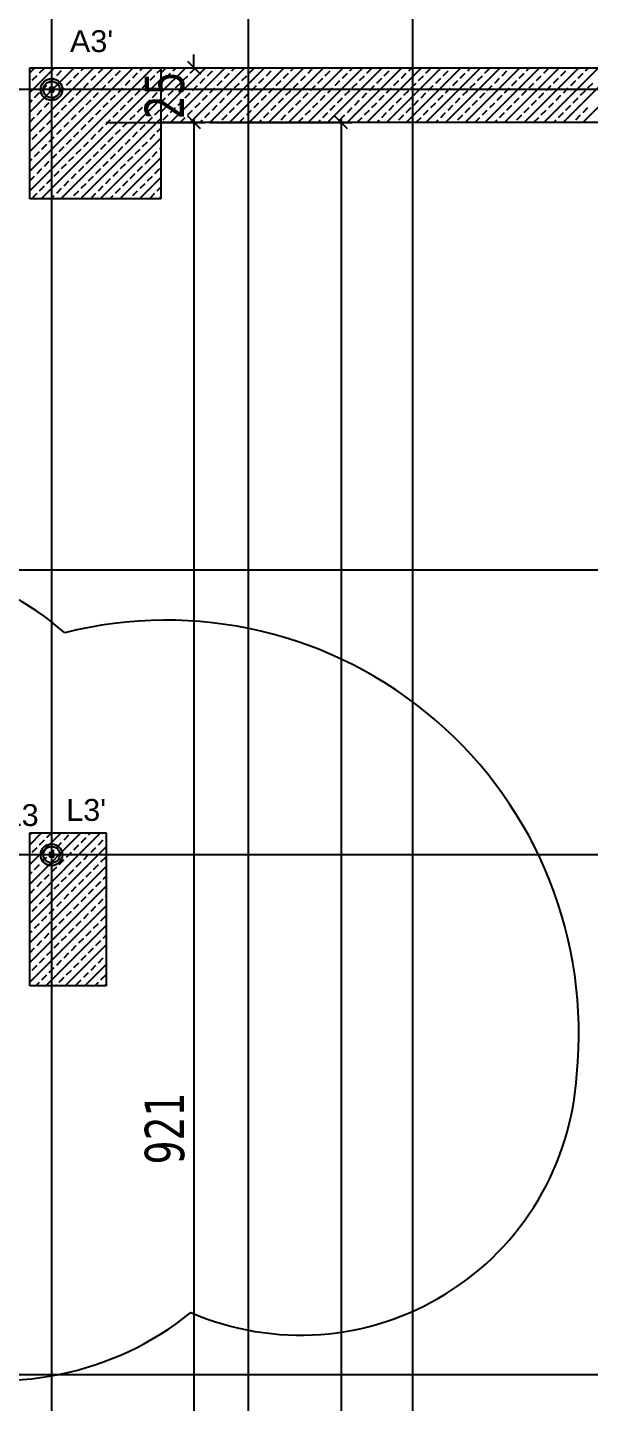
# Model space of a CAD drawing. Header units: millimetres. Extents: x 43168.9 to 43194.6, y -25545.1 to -25543.4.
# Drawn here: x 43169.3717 to 43169.4231, y -25543.96 to -25543.8342 of the extents above; entities that cross this region are included whole.
import ezdxf

# ---------------------------------------------------------------- set-up
doc = ezdxf.new("R2010")
doc.units = ezdxf.units.MM
doc.header["$LTSCALE"] = 200
doc.linetypes.add('DASHDOT', pattern=[1, 0.5, -0.25, 0, -0.25])
doc.linetypes.add('DASHDOT2', pattern=[0.5, 0.25, -0.125, 0, -0.125])
for name, color, linetype in [('aks_sgh', 5, 'DASHDOT2'), ('kesitcizgisi_sgh', 22, 'Continuous'), ('kolon-b.a_sgh', 6, 'Continuous'), ('olcuic_sgh', 183, 'Continuous'), ('tarama-betonarme_sgh', 223, 'Continuous')]:
    doc.layers.add(name, color=color, linetype=linetype)
doc.styles.add('1-200', font='arial.ttf', dxfattribs={"height": 60})
doc.styles.add('dim', font='VERDANA.TTF', dxfattribs={"width": 0.7})

msp = doc.modelspace()

# ---------------------------------------------------------------- hatches: boundary and pattern name
h = msp.add_hatch(color=256)
edge = h.paths.add_edge_path()
edge.add_arc((43169.37388, -25543.83992), 0.001, 0, 360)
edge = h.paths.add_edge_path(flags=16)
edge.add_arc((43169.37388, -25543.83992), 0.00075, 0, 360)
h = msp.add_hatch(color=256)
edge = h.paths.add_edge_path()
edge.add_arc((43169.37388, -25543.83992), 0.001, 0, 360)
edge = h.paths.add_edge_path(flags=16)
edge.add_arc((43169.37388, -25543.83992), 0.00075, 0, 360)
h = msp.add_hatch(color=256)
edge = h.paths.add_edge_path()
edge.add_arc((43169.37388, -25543.90991), 0.001, 0, 360)
edge = h.paths.add_edge_path(flags=16)
edge.add_arc((43169.37388, -25543.90991), 0.00075, 0, 360)

# ---------------------------------------------------------------- linework, layer by layer
at = {"color": 0, "linetype": 'ByBlock', "lineweight": -2}
for p, q in [((43169.3863, -25543.83732), (43169.3875, -25543.83852)), ((43169.37408, -25543.83972), (43169.37368, -25543.83972)), ((43169.37368, -25543.83972), (43169.37368, -25543.84012)), ((43169.37408, -25543.83972), (43169.37368, -25543.83972)), ((43169.37368, -25543.83972), (43169.37368, -25543.84012)), ((43169.37368, -25543.84012), (43169.37408, -25543.84012)), ((43169.37368, -25543.84012), (43169.37408, -25543.84012)), ((43169.37395, -25543.83985), (43169.37381, -25543.83999)), ((43169.37395, -25543.83999), (43169.37381, -25543.83985)), ((43169.37395, -25543.83985), (43169.37381, -25543.83999)), ((43169.37395, -25543.83999), (43169.37381, -25543.83985)), ((43169.37408, -25543.84012), (43169.37408, -25543.83972)), ((43169.37408, -25543.84012), (43169.37408, -25543.83972)), ((43169.3875, -25543.84352), (43169.3863, -25543.84232)), ((43169.3875, -25543.84352), (43169.3863, -25543.84232)), ((43169.40095, -25543.84352), (43169.39975, -25543.84232)), ((43169.37408, -25543.90971), (43169.37368, -25543.90971)), ((43169.37368, -25543.90971), (43169.37368, -25543.91011)), ((43169.37395, -25543.90984), (43169.37381, -25543.90998)), ((43169.37395, -25543.90998), (43169.37381, -25543.90984)), ((43169.37408, -25543.91011), (43169.37408, -25543.90971)), ((43169.37368, -25543.91011), (43169.37408, -25543.91011))]:
    msp.add_line(p, q, dxfattribs=at)
for p, q in [((43169.42189, -25543.92999), (43169.42189, -25543.92999)), ((43169.38662, -25543.95178), (43169.38662, -25543.95178))]:
    msp.add_line(p, q)
at = {"color": 0, "linetype": 'Continuous', "lineweight": -2}
for centre, radius in [((43169.37388, -25543.83992), 0.001), ((43169.37388, -25543.83992), 0.001), ((43169.37388, -25543.83992), 0.00075), ((43169.37388, -25543.83992), 0.00075), ((43169.37388, -25543.90991), 0.001), ((43169.37388, -25543.90991), 0.00075)]:
    msp.add_circle(centre, radius, dxfattribs=at)
for centre, radius, start, end in [((43169.35751, -25543.90956), 0.02658, 48.6198, 158.6198), ((43169.38435, -25543.92619), 0.03774, 354.2209, 104.2209), ((43169.39663, -25543.92854), 0.02531, 246.7095, 356.7095), ((43169.36899, -25543.92988), 0.02812, 198.8439, 308.8439)]:
    msp.add_arc(centre, radius, start, end)
at = {"layer": 'aks_sgh'}
for p, q in [((43169.37388, -25543.74092), (43169.37388, -25544.78992)), ((43169.40688, -25543.74092), (43169.40688, -25544.78992)), ((43169.99088, -25543.83992), (43169.01488, -25543.83992)), ((43169.99088, -25543.90992), (43169.01488, -25543.90992)), ((43169.99088, -25543.95748), (43169.01488, -25543.95748))]:
    msp.add_line(p, q, dxfattribs=at)
at = {"layer": 'kesitcizgisi_sgh', "linetype": 'DASHDOT'}
msp.add_line((43169.39188, -25544.79379), (43169.39188, -25543.79132), dxfattribs=at)
at = {"layer": 'kolon-b.a_sgh'}
for p, q in [((43169.37188, -25543.83792), (43169.38388, -25543.83792)), ((43169.37188, -25543.84992), (43169.37188, -25543.83792)), ((43169.37688, -25543.83792), (43169.63488, -25543.83792)), ((43169.38388, -25543.83792), (43169.38388, -25543.84992)), ((43169.62788, -25543.84292), (43169.38388, -25543.84292)), ((43169.38388, -25543.84992), (43169.37188, -25543.84992)), ((43169.37188, -25543.90791), (43169.37888, -25543.90791)), ((43169.37188, -25543.92191), (43169.37188, -25543.90791)), ((43169.37888, -25543.90791), (43169.37888, -25543.92191)), ((43169.37888, -25543.92191), (43169.37188, -25543.92191))]:
    msp.add_line(p, q, dxfattribs=at)
at = {"layer": 'olcuic_sgh'}
for p, q in [((43169.3869, -25543.83792), (43169.3869, -25543.83672)), ((43169.37888, -25543.83792), (43169.3879, -25543.83792)), ((43169.37888, -25543.84292), (43169.3879, -25543.84292)), ((43169.38588, -25543.84292), (43169.3879, -25543.84292)), ((43169.3869, -25543.84267), (43169.3869, -25544.02737)), ((43169.3869, -25543.84292), (43169.3869, -25543.84412)), ((43169.38835, -25543.84292), (43169.40135, -25543.84292)), ((43169.40035, -25543.84267), (43169.40035, -25544.34617)), ((43169.37063, -25543.88386), (43169.64113, -25543.88386)), ((43169.37088, -25543.88386), (43169.37208, -25543.88386))]:
    msp.add_line(p, q, dxfattribs=at)
at = {"layer": 'tarama-betonarme_sgh'}
for p, q in [((43169.37188, -25543.8384), (43169.37236, -25543.83792)), ((43169.37188, -25543.84019), (43169.37415, -25543.83792)), ((43169.37188, -25543.84199), (43169.37595, -25543.83792)), ((43169.37188, -25543.84378), (43169.37774, -25543.83792)), ((43169.37188, -25543.84558), (43169.37954, -25543.83792)), ((43169.37188, -25543.84738), (43169.38134, -25543.83792)), ((43169.37188, -25543.84917), (43169.38313, -25543.83792)), ((43169.37277, -25543.8384), (43169.37322, -25543.83795)), ((43169.37435, -25543.83862), (43169.37479, -25543.83817)), ((43169.37502, -25543.83795), (43169.37505, -25543.83792)), ((43169.37659, -25543.83817), (43169.37685, -25543.83792)), ((43169.37816, -25543.8384), (43169.37861, -25543.83795)), ((43169.37973, -25543.83862), (43169.38018, -25543.83817)), ((43169.38041, -25543.83795), (43169.38044, -25543.83792)), ((43169.38198, -25543.83817), (43169.38223, -25543.83792)), ((43169.38355, -25543.8384), (43169.38388, -25543.83807)), ((43169.38388, -25543.83841), (43169.38437, -25543.83792)), ((43169.38388, -25543.8402), (43169.38616, -25543.83792)), ((43169.38388, -25543.842), (43169.38796, -25543.83792)), ((43169.38475, -25543.84292), (43169.38975, -25543.83792)), ((43169.38499, -25543.8382), (43169.38526, -25543.83792)), ((43169.38655, -25543.84292), (43169.39155, -25543.83792)), ((43169.38656, -25543.83842), (43169.38701, -25543.83797)), ((43169.38813, -25543.83865), (43169.38858, -25543.8382)), ((43169.38835, -25543.84292), (43169.39335, -25543.83792)), ((43169.3888, -25543.83797), (43169.38886, -25543.83792)), ((43169.39014, -25543.84292), (43169.39514, -25543.83792)), ((43169.39037, -25543.8382), (43169.39065, -25543.83792)), ((43169.39194, -25543.84292), (43169.39694, -25543.83792)), ((43169.39195, -25543.83842), (43169.39239, -25543.83797)), ((43169.39352, -25543.83865), (43169.39397, -25543.8382)), ((43169.39373, -25543.84292), (43169.39873, -25543.83792)), ((43169.39419, -25543.83797), (43169.39424, -25543.83792)), ((43169.39553, -25543.84292), (43169.40053, -25543.83792)), ((43169.39576, -25543.8382), (43169.39604, -25543.83792)), ((43169.39733, -25543.84292), (43169.40233, -25543.83792)), ((43169.39733, -25543.83842), (43169.39778, -25543.83797)), ((43169.39891, -25543.83865), (43169.39935, -25543.8382)), ((43169.39912, -25543.84292), (43169.40412, -25543.83792)), ((43169.39958, -25543.83797), (43169.39963, -25543.83792)), ((43169.40092, -25543.84292), (43169.40592, -25543.83792)), ((43169.40115, -25543.8382), (43169.40143, -25543.83792)), ((43169.40271, -25543.84292), (43169.40771, -25543.83792)), ((43169.40272, -25543.83842), (43169.40317, -25543.83797)), ((43169.40429, -25543.83865), (43169.40474, -25543.8382)), ((43169.40451, -25543.84292), (43169.40951, -25543.83792)), ((43169.40497, -25543.83797), (43169.40502, -25543.83792)), ((43169.40631, -25543.84292), (43169.41131, -25543.83792)), ((43169.40654, -25543.8382), (43169.40682, -25543.83792)), ((43169.4081, -25543.84292), (43169.4131, -25543.83792)), ((43169.40811, -25543.83842), (43169.40856, -25543.83797)), ((43169.40968, -25543.83865), (43169.41013, -25543.8382)), ((43169.4099, -25543.84292), (43169.4149, -25543.83792)), ((43169.41036, -25543.83797), (43169.41041, -25543.83792)), ((43169.41169, -25543.84292), (43169.41669, -25543.83792)), ((43169.41193, -25543.8382), (43169.4122, -25543.83792)), ((43169.41349, -25543.84292), (43169.41849, -25543.83792)), ((43169.4135, -25543.83842), (43169.41395, -25543.83797)), ((43169.41507, -25543.83865), (43169.41552, -25543.8382)), ((43169.41529, -25543.84292), (43169.42029, -25543.83792)), ((43169.41574, -25543.83797), (43169.4158, -25543.83792)), ((43169.41708, -25543.84292), (43169.42208, -25543.83792)), ((43169.41732, -25543.8382), (43169.41759, -25543.83792)), ((43169.41888, -25543.84292), (43169.42388, -25543.83792)), ((43169.41889, -25543.83842), (43169.41934, -25543.83797)), ((43169.42046, -25543.83865), (43169.42091, -25543.8382)), ((43169.42067, -25543.84292), (43169.42567, -25543.83792)), ((43169.42113, -25543.83797), (43169.42118, -25543.83792)), ((43169.42247, -25543.84292), (43169.42747, -25543.83792)), ((43169.4227, -25543.8382), (43169.42298, -25543.83792)), ((43169.3721, -25543.83907), (43169.37255, -25543.83862)), ((43169.37293, -25543.84992), (43169.38388, -25543.83897)), ((43169.37367, -25543.8393), (43169.37412, -25543.83885)), ((43169.37524, -25543.83952), (43169.37569, -25543.83907)), ((43169.37592, -25543.83885), (43169.37637, -25543.8384)), ((43169.37682, -25543.83975), (43169.37726, -25543.8393)), ((43169.37749, -25543.83907), (43169.37794, -25543.83862)), ((43169.37906, -25543.8393), (43169.37951, -25543.83885)), ((43169.38063, -25543.83952), (43169.38108, -25543.83907)), ((43169.38131, -25543.83885), (43169.38175, -25543.8384)), ((43169.3822, -25543.83975), (43169.38265, -25543.8393)), ((43169.38288, -25543.83907), (43169.38333, -25543.83862)), ((43169.38388, -25543.8393), (43169.38409, -25543.83909)), ((43169.38431, -25543.83887), (43169.38476, -25543.83842)), ((43169.38521, -25543.83977), (43169.38566, -25543.83932)), ((43169.38588, -25543.83909), (43169.38633, -25543.83865)), ((43169.38746, -25543.83932), (43169.3879, -25543.83887)), ((43169.38903, -25543.83954), (43169.38948, -25543.83909)), ((43169.3897, -25543.83887), (43169.39015, -25543.83842)), ((43169.3906, -25543.83977), (43169.39105, -25543.83932)), ((43169.39127, -25543.83909), (43169.39172, -25543.83865)), ((43169.39284, -25543.83932), (43169.39329, -25543.83887)), ((43169.39442, -25543.83954), (43169.39486, -25543.83909)), ((43169.39509, -25543.83887), (43169.39554, -25543.83842)), ((43169.39599, -25543.83977), (43169.39644, -25543.83932)), ((43169.39666, -25543.83909), (43169.39711, -25543.83865)), ((43169.39823, -25543.83932), (43169.39868, -25543.83887)), ((43169.3998, -25543.83954), (43169.40025, -25543.83909)), ((43169.40048, -25543.83887), (43169.40093, -25543.83842)), ((43169.40138, -25543.83977), (43169.40182, -25543.83932)), ((43169.40205, -25543.83909), (43169.4025, -25543.83865)), ((43169.40362, -25543.83932), (43169.40407, -25543.83887)), ((43169.40519, -25543.83954), (43169.40564, -25543.83909)), ((43169.40587, -25543.83887), (43169.40631, -25543.83842)), ((43169.40676, -25543.83977), (43169.40721, -25543.83932)), ((43169.40744, -25543.83909), (43169.40789, -25543.83865)), ((43169.40901, -25543.83932), (43169.40946, -25543.83887)), ((43169.41058, -25543.83954), (43169.41103, -25543.83909)), ((43169.41125, -25543.83887), (43169.4117, -25543.83842)), ((43169.41215, -25543.83977), (43169.4126, -25543.83932)), ((43169.41283, -25543.83909), (43169.41327, -25543.83865)), ((43169.4144, -25543.83932), (43169.41485, -25543.83887)), ((43169.41597, -25543.83954), (43169.41642, -25543.83909)), ((43169.41664, -25543.83887), (43169.41709, -25543.83842)), ((43169.41754, -25543.83977), (43169.41799, -25543.83932)), ((43169.41821, -25543.83909), (43169.41866, -25543.83865)), ((43169.41978, -25543.83932), (43169.42023, -25543.83887)), ((43169.42136, -25543.83954), (43169.42181, -25543.83909)), ((43169.42203, -25543.83887), (43169.42248, -25543.83842)), ((43169.42293, -25543.83977), (43169.42338, -25543.83932)), ((43169.37233, -25543.84064), (43169.37277, -25543.8402)), ((43169.373, -25543.83997), (43169.37345, -25543.83952)), ((43169.3739, -25543.84087), (43169.37435, -25543.84042)), ((43169.37457, -25543.8402), (43169.37502, -25543.83975)), ((43169.37547, -25543.84109), (43169.37592, -25543.84064)), ((43169.37614, -25543.84042), (43169.37659, -25543.83997)), ((43169.37771, -25543.84064), (43169.37816, -25543.8402)), ((43169.37839, -25543.83997), (43169.37884, -25543.83952)), ((43169.37928, -25543.84087), (43169.37973, -25543.84042)), ((43169.37996, -25543.8402), (43169.38041, -25543.83975)), ((43169.38086, -25543.84109), (43169.38131, -25543.84064)), ((43169.38153, -25543.84042), (43169.38198, -25543.83997)), ((43169.3831, -25543.84064), (43169.38355, -25543.8402)), ((43169.38377, -25543.83997), (43169.38388, -25543.83987)), ((43169.38388, -25543.8411), (43169.38431, -25543.84067)), ((43169.38454, -25543.84044), (43169.38499, -25543.83999)), ((43169.38611, -25543.84067), (43169.38656, -25543.84022)), ((43169.38678, -25543.83999), (43169.38723, -25543.83954)), ((43169.38768, -25543.84089), (43169.38813, -25543.84044)), ((43169.38835, -25543.84022), (43169.3888, -25543.83977)), ((43169.38925, -25543.84112), (43169.3897, -25543.84067)), ((43169.38993, -25543.84044), (43169.39037, -25543.83999)), ((43169.3915, -25543.84067), (43169.39195, -25543.84022)), ((43169.39217, -25543.83999), (43169.39262, -25543.83954)), ((43169.39307, -25543.84089), (43169.39352, -25543.84044)), ((43169.39374, -25543.84022), (43169.39419, -25543.83977)), ((43169.39464, -25543.84112), (43169.39509, -25543.84067)), ((43169.39531, -25543.84044), (43169.39576, -25543.83999)), ((43169.39689, -25543.84067), (43169.39733, -25543.84022)), ((43169.39756, -25543.83999), (43169.39801, -25543.83954)), ((43169.39846, -25543.84089), (43169.39891, -25543.84044)), ((43169.39913, -25543.84022), (43169.39958, -25543.83977)), ((43169.40003, -25543.84112), (43169.40048, -25543.84067)), ((43169.4007, -25543.84044), (43169.40115, -25543.83999)), ((43169.40227, -25543.84067), (43169.40272, -25543.84022)), ((43169.40295, -25543.83999), (43169.4034, -25543.83954)), ((43169.40384, -25543.84089), (43169.40429, -25543.84044)), ((43169.40452, -25543.84022), (43169.40497, -25543.83977)), ((43169.40542, -25543.84112), (43169.40587, -25543.84067)), ((43169.40609, -25543.84044), (43169.40654, -25543.83999)), ((43169.40766, -25543.84067), (43169.40811, -25543.84022)), ((43169.40833, -25543.83999), (43169.40878, -25543.83954)), ((43169.40923, -25543.84089), (43169.40968, -25543.84044)), ((43169.40991, -25543.84022), (43169.41036, -25543.83977)), ((43169.4108, -25543.84112), (43169.41125, -25543.84067)), ((43169.41148, -25543.84044), (43169.41193, -25543.83999)), ((43169.41305, -25543.84067), (43169.4135, -25543.84022)), ((43169.41372, -25543.83999), (43169.41417, -25543.83954)), ((43169.41462, -25543.84089), (43169.41507, -25543.84044)), ((43169.41529, -25543.84022), (43169.41574, -25543.83977)), ((43169.41619, -25543.84112), (43169.41664, -25543.84067)), ((43169.41687, -25543.84044), (43169.41732, -25543.83999)), ((43169.41844, -25543.84067), (43169.41889, -25543.84022)), ((43169.41911, -25543.83999), (43169.41956, -25543.83954)), ((43169.42001, -25543.84089), (43169.42046, -25543.84044)), ((43169.42068, -25543.84022), (43169.42113, -25543.83977)), ((43169.42158, -25543.84112), (43169.42203, -25543.84067)), ((43169.42225, -25543.84044), (43169.4227, -25543.83999)), ((43169.37188, -25543.84109), (43169.3721, -25543.84087)), ((43169.37255, -25543.84222), (43169.373, -25543.84177)), ((43169.37322, -25543.84154), (43169.37367, -25543.84109)), ((43169.37412, -25543.84244), (43169.37457, -25543.84199)), ((43169.37472, -25543.84992), (43169.38388, -25543.84076)), ((43169.37479, -25543.84177), (43169.37524, -25543.84132)), ((43169.37637, -25543.84199), (43169.37682, -25543.84154)), ((43169.37704, -25543.84132), (43169.37749, -25543.84087)), ((43169.37794, -25543.84222), (43169.37839, -25543.84177)), ((43169.37861, -25543.84154), (43169.37906, -25543.84109)), ((43169.37951, -25543.84244), (43169.37996, -25543.84199)), ((43169.38018, -25543.84177), (43169.38063, -25543.84132)), ((43169.38175, -25543.84199), (43169.3822, -25543.84154)), ((43169.38243, -25543.84132), (43169.38288, -25543.84087)), ((43169.38333, -25543.84222), (43169.38377, -25543.84177)), ((43169.38476, -25543.84201), (43169.38521, -25543.84156)), ((43169.38544, -25543.84134), (43169.38588, -25543.84089)), ((43169.38633, -25543.84224), (43169.38678, -25543.84179)), ((43169.38701, -25543.84156), (43169.38746, -25543.84112)), ((43169.3879, -25543.84246), (43169.38835, -25543.84201)), ((43169.38858, -25543.84179), (43169.38903, -25543.84134)), ((43169.39015, -25543.84201), (43169.3906, -25543.84156)), ((43169.39082, -25543.84134), (43169.39127, -25543.84089)), ((43169.39172, -25543.84224), (43169.39217, -25543.84179)), ((43169.39239, -25543.84156), (43169.39284, -25543.84112)), ((43169.39329, -25543.84246), (43169.39374, -25543.84201)), ((43169.39397, -25543.84179), (43169.39442, -25543.84134)), ((43169.39554, -25543.84201), (43169.39599, -25543.84156)), ((43169.39621, -25543.84134), (43169.39666, -25543.84089)), ((43169.39711, -25543.84224), (43169.39756, -25543.84179)), ((43169.39778, -25543.84156), (43169.39823, -25543.84112)), ((43169.39868, -25543.84246), (43169.39913, -25543.84201)), ((43169.39935, -25543.84179), (43169.3998, -25543.84134)), ((43169.40093, -25543.84201), (43169.40138, -25543.84156)), ((43169.4016, -25543.84134), (43169.40205, -25543.84089)), ((43169.4025, -25543.84224), (43169.40295, -25543.84179)), ((43169.40317, -25543.84156), (43169.40362, -25543.84112)), ((43169.40407, -25543.84246), (43169.40452, -25543.84201)), ((43169.40474, -25543.84179), (43169.40519, -25543.84134)), ((43169.40631, -25543.84201), (43169.40676, -25543.84156)), ((43169.40699, -25543.84134), (43169.40744, -25543.84089)), ((43169.40789, -25543.84224), (43169.40833, -25543.84179)), ((43169.40856, -25543.84156), (43169.40901, -25543.84112)), ((43169.40946, -25543.84246), (43169.40991, -25543.84201)), ((43169.41013, -25543.84179), (43169.41058, -25543.84134)), ((43169.4117, -25543.84201), (43169.41215, -25543.84156)), ((43169.41238, -25543.84134), (43169.41283, -25543.84089)), ((43169.41327, -25543.84224), (43169.41372, -25543.84179)), ((43169.41395, -25543.84156), (43169.4144, -25543.84112)), ((43169.41485, -25543.84246), (43169.41529, -25543.84201)), ((43169.41552, -25543.84179), (43169.41597, -25543.84134)), ((43169.41709, -25543.84201), (43169.41754, -25543.84156)), ((43169.41776, -25543.84134), (43169.41821, -25543.84089)), ((43169.41866, -25543.84224), (43169.41911, -25543.84179)), ((43169.41934, -25543.84156), (43169.41978, -25543.84112)), ((43169.42023, -25543.84246), (43169.42068, -25543.84201)), ((43169.42091, -25543.84179), (43169.42136, -25543.84134)), ((43169.42248, -25543.84201), (43169.42293, -25543.84156)), ((43169.37188, -25543.84289), (43169.37233, -25543.84244)), ((43169.37345, -25543.84311), (43169.3739, -25543.84266)), ((43169.37502, -25543.84334), (43169.37547, -25543.84289)), ((43169.37569, -25543.84266), (43169.37614, -25543.84222)), ((43169.37652, -25543.84992), (43169.38388, -25543.84256)), ((43169.37659, -25543.84356), (43169.37704, -25543.84311)), ((43169.37726, -25543.84289), (43169.37771, -25543.84244)), ((43169.37884, -25543.84311), (43169.37928, -25543.84266)), ((43169.38041, -25543.84334), (43169.38086, -25543.84289)), ((43169.38108, -25543.84266), (43169.38153, -25543.84222)), ((43169.38198, -25543.84356), (43169.38243, -25543.84311)), ((43169.38265, -25543.84289), (43169.3831, -25543.84244)), ((43169.38409, -25543.84269), (43169.38454, -25543.84224)), ((43169.38566, -25543.84291), (43169.38611, -25543.84246)), ((43169.38745, -25543.84292), (43169.38768, -25543.84269)), ((43169.38924, -25543.84292), (43169.38925, -25543.84291)), ((43169.38948, -25543.84269), (43169.38993, -25543.84224)), ((43169.39105, -25543.84291), (43169.3915, -25543.84246)), ((43169.39284, -25543.84292), (43169.39307, -25543.84269)), ((43169.39463, -25543.84292), (43169.39464, -25543.84291)), ((43169.39486, -25543.84269), (43169.39531, -25543.84224)), ((43169.39644, -25543.84291), (43169.39689, -25543.84246)), ((43169.39822, -25543.84292), (43169.39846, -25543.84269)), ((43169.40002, -25543.84292), (43169.40003, -25543.84291)), ((43169.40025, -25543.84269), (43169.4007, -25543.84224)), ((43169.40182, -25543.84291), (43169.40227, -25543.84246)), ((43169.40361, -25543.84292), (43169.40384, -25543.84269)), ((43169.40541, -25543.84292), (43169.40542, -25543.84291)), ((43169.40564, -25543.84269), (43169.40609, -25543.84224)), ((43169.40721, -25543.84291), (43169.40766, -25543.84246)), ((43169.409, -25543.84292), (43169.40923, -25543.84269)), ((43169.4108, -25543.84292), (43169.4108, -25543.84291)), ((43169.41103, -25543.84269), (43169.41148, -25543.84224)), ((43169.4126, -25543.84291), (43169.41305, -25543.84246)), ((43169.41439, -25543.84292), (43169.41462, -25543.84269)), ((43169.41618, -25543.84292), (43169.41619, -25543.84291)), ((43169.41642, -25543.84269), (43169.41687, -25543.84224)), ((43169.41799, -25543.84291), (43169.41844, -25543.84246)), ((43169.41978, -25543.84292), (43169.42001, -25543.84269)), ((43169.42157, -25543.84292), (43169.42158, -25543.84291)), ((43169.42181, -25543.84269), (43169.42225, -25543.84224)), ((43169.3721, -25543.84446), (43169.37255, -25543.84401)), ((43169.37277, -25543.84379), (43169.37322, -25543.84334)), ((43169.37367, -25543.84469), (43169.37412, -25543.84424)), ((43169.37435, -25543.84401), (43169.37479, -25543.84356)), ((43169.37524, -25543.84491), (43169.37569, -25543.84446)), ((43169.37592, -25543.84424), (43169.37637, -25543.84379)), ((43169.37749, -25543.84446), (43169.37794, -25543.84401)), ((43169.37816, -25543.84379), (43169.37861, -25543.84334)), ((43169.37832, -25543.84992), (43169.38388, -25543.84436)), ((43169.37906, -25543.84469), (43169.37951, -25543.84424)), ((43169.37973, -25543.84401), (43169.38018, -25543.84356)), ((43169.38063, -25543.84491), (43169.38108, -25543.84446)), ((43169.38131, -25543.84424), (43169.38175, -25543.84379)), ((43169.38288, -25543.84446), (43169.38333, -25543.84401)), ((43169.38355, -25543.84379), (43169.38388, -25543.84346)), ((43169.37233, -25543.84603), (43169.37277, -25543.84558)), ((43169.373, -25543.84536), (43169.37345, -25543.84491)), ((43169.37457, -25543.84558), (43169.37502, -25543.84513)), ((43169.37614, -25543.84581), (43169.37659, -25543.84536)), ((43169.37682, -25543.84513), (43169.37726, -25543.84469)), ((43169.37771, -25543.84603), (43169.37816, -25543.84558)), ((43169.37839, -25543.84536), (43169.37884, -25543.84491)), ((43169.37996, -25543.84558), (43169.38041, -25543.84513)), ((43169.38153, -25543.84581), (43169.38198, -25543.84536)), ((43169.3822, -25543.84513), (43169.38265, -25543.84469)), ((43169.3831, -25543.84603), (43169.38355, -25543.84558)), ((43169.38377, -25543.84536), (43169.38388, -25543.84525)), ((43169.37188, -25543.84648), (43169.3721, -25543.84626)), ((43169.37322, -25543.84693), (43169.37367, -25543.84648)), ((43169.3739, -25543.84626), (43169.37435, -25543.84581)), ((43169.37479, -25543.84715), (43169.37524, -25543.84671)), ((43169.37547, -25543.84648), (43169.37592, -25543.84603)), ((43169.37637, -25543.84738), (43169.37682, -25543.84693)), ((43169.37704, -25543.84671), (43169.37749, -25543.84626)), ((43169.37861, -25543.84693), (43169.37906, -25543.84648)), ((43169.37928, -25543.84626), (43169.37973, -25543.84581)), ((43169.38011, -25543.84992), (43169.38388, -25543.84615)), ((43169.38018, -25543.84715), (43169.38063, -25543.84671)), ((43169.38086, -25543.84648), (43169.38131, -25543.84603)), ((43169.38175, -25543.84738), (43169.3822, -25543.84693)), ((43169.38243, -25543.84671), (43169.38288, -25543.84626)), ((43169.37188, -25543.84827), (43169.37233, -25543.84783)), ((43169.37255, -25543.8476), (43169.373, -25543.84715)), ((43169.37345, -25543.8485), (43169.3739, -25543.84805)), ((43169.37412, -25543.84783), (43169.37457, -25543.84738)), ((43169.37502, -25543.84873), (43169.37547, -25543.84828)), ((43169.37569, -25543.84805), (43169.37614, -25543.8476)), ((43169.37726, -25543.84828), (43169.37771, -25543.84783)), ((43169.37794, -25543.8476), (43169.37839, -25543.84715)), ((43169.37884, -25543.8485), (43169.37928, -25543.84805)), ((43169.37951, -25543.84783), (43169.37996, -25543.84738)), ((43169.38041, -25543.84873), (43169.38086, -25543.84828)), ((43169.38108, -25543.84805), (43169.38153, -25543.8476)), ((43169.38191, -25543.84992), (43169.38388, -25543.84795)), ((43169.38265, -25543.84828), (43169.3831, -25543.84783)), ((43169.38333, -25543.8476), (43169.38377, -25543.84715)), ((43169.3721, -25543.84985), (43169.37255, -25543.8494)), ((43169.37277, -25543.84918), (43169.37322, -25543.84873)), ((43169.37435, -25543.8494), (43169.37479, -25543.84895)), ((43169.37592, -25543.84962), (43169.37637, -25543.84918)), ((43169.37659, -25543.84895), (43169.37704, -25543.8485)), ((43169.37749, -25543.84985), (43169.37794, -25543.8494)), ((43169.37816, -25543.84918), (43169.37861, -25543.84873)), ((43169.37973, -25543.8494), (43169.38018, -25543.84895)), ((43169.38131, -25543.84962), (43169.38175, -25543.84918)), ((43169.38198, -25543.84895), (43169.38243, -25543.8485)), ((43169.38288, -25543.84985), (43169.38333, -25543.8494)), ((43169.38355, -25543.84918), (43169.38388, -25543.84885)), ((43169.37383, -25543.84992), (43169.37412, -25543.84962)), ((43169.37562, -25543.84992), (43169.37569, -25543.84985)), ((43169.37921, -25543.84992), (43169.37951, -25543.84962)), ((43169.38101, -25543.84992), (43169.38108, -25543.84985)), ((43169.3837, -25543.84992), (43169.38388, -25543.84974)), ((43169.37188, -25543.909), (43169.37297, -25543.90791)), ((43169.37188, -25543.91079), (43169.37476, -25543.90791)), ((43169.37188, -25543.91259), (43169.37656, -25543.90791)), ((43169.37188, -25543.91439), (43169.37836, -25543.90791)), ((43169.37188, -25543.9081), (43169.37207, -25543.90791)), ((43169.37277, -25543.909), (43169.37322, -25543.90855)), ((43169.37345, -25543.90833), (43169.37387, -25543.90791)), ((43169.37502, -25543.90855), (43169.37547, -25543.9081)), ((43169.37659, -25543.90878), (43169.37704, -25543.90833)), ((43169.37726, -25543.9081), (43169.37746, -25543.90791)), ((43169.37816, -25543.909), (43169.37861, -25543.90855)), ((43169.37884, -25543.90833), (43169.37888, -25543.90828)), ((43169.37188, -25543.91618), (43169.37888, -25543.90918)), ((43169.3721, -25543.90968), (43169.37255, -25543.90923)), ((43169.37367, -25543.9099), (43169.37412, -25543.90945)), ((43169.37435, -25543.90923), (43169.37479, -25543.90878)), ((43169.37524, -25543.91012), (43169.37569, -25543.90968)), ((43169.37592, -25543.90945), (43169.37637, -25543.909)), ((43169.37682, -25543.91035), (43169.37726, -25543.9099)), ((43169.37749, -25543.90968), (43169.37794, -25543.90923)), ((43169.37188, -25543.91798), (43169.37888, -25543.91098)), ((43169.37233, -25543.91125), (43169.37277, -25543.9108)), ((43169.373, -25543.91057), (43169.37345, -25543.91012)), ((43169.3739, -25543.91147), (43169.37435, -25543.91102)), ((43169.37457, -25543.9108), (43169.37502, -25543.91035)), ((43169.37614, -25543.91102), (43169.37659, -25543.91057)), ((43169.37771, -25543.91125), (43169.37816, -25543.9108)), ((43169.37839, -25543.91057), (43169.37884, -25543.91012)), ((43169.37188, -25543.91169), (43169.3721, -25543.91147)), ((43169.37255, -25543.91282), (43169.373, -25543.91237)), ((43169.37322, -25543.91214), (43169.37367, -25543.9117)), ((43169.37479, -25543.91237), (43169.37524, -25543.91192)), ((43169.37547, -25543.9117), (43169.37592, -25543.91125)), ((43169.37637, -25543.91259), (43169.37682, -25543.91214)), ((43169.37704, -25543.91192), (43169.37749, -25543.91147)), ((43169.37794, -25543.91282), (43169.37839, -25543.91237)), ((43169.37861, -25543.91214), (43169.37888, -25543.91188)), ((43169.37188, -25543.91977), (43169.37888, -25543.91277)), ((43169.37188, -25543.91349), (43169.37233, -25543.91304)), ((43169.37345, -25543.91372), (43169.3739, -25543.91327)), ((43169.37412, -25543.91304), (43169.37457, -25543.91259)), ((43169.37502, -25543.91394), (43169.37547, -25543.91349)), ((43169.37569, -25543.91327), (43169.37614, -25543.91282)), ((43169.37726, -25543.91349), (43169.37771, -25543.91304)), ((43169.37884, -25543.91372), (43169.37888, -25543.91367)), ((43169.37188, -25543.92157), (43169.37888, -25543.91457)), ((43169.3721, -25543.91506), (43169.37255, -25543.91461)), ((43169.37277, -25543.91439), (43169.37322, -25543.91394)), ((43169.37367, -25543.91529), (43169.37412, -25543.91484)), ((43169.37435, -25543.91461), (43169.37479, -25543.91417)), ((43169.37592, -25543.91484), (43169.37637, -25543.91439)), ((43169.37659, -25543.91417), (43169.37704, -25543.91372)), ((43169.37749, -25543.91506), (43169.37794, -25543.91461)), ((43169.37816, -25543.91439), (43169.37861, -25543.91394)), ((43169.37233, -25543.91663), (43169.37277, -25543.91619)), ((43169.373, -25543.91596), (43169.37345, -25543.91551)), ((43169.37457, -25543.91619), (43169.37502, -25543.91574)), ((43169.37524, -25543.91551), (43169.37569, -25543.91506)), ((43169.37614, -25543.91641), (43169.37659, -25543.91596)), ((43169.37682, -25543.91574), (43169.37726, -25543.91529)), ((43169.37771, -25543.91663), (43169.37816, -25543.91619)), ((43169.37839, -25543.91596), (43169.37884, -25543.91551)), ((43169.37188, -25543.91708), (43169.3721, -25543.91686)), ((43169.37322, -25543.91753), (43169.37367, -25543.91708)), ((43169.37334, -25543.92191), (43169.37888, -25543.91637)), ((43169.3739, -25543.91686), (43169.37435, -25543.91641)), ((43169.37479, -25543.91776), (43169.37524, -25543.91731)), ((43169.37547, -25543.91708), (43169.37592, -25543.91663)), ((43169.37704, -25543.91731), (43169.37749, -25543.91686)), ((43169.37861, -25543.91753), (43169.37888, -25543.91727)), ((43169.37188, -25543.91888), (43169.37233, -25543.91843)), ((43169.37255, -25543.91821), (43169.373, -25543.91776)), ((43169.37345, -25543.9191), (43169.3739, -25543.91866)), ((43169.37412, -25543.91843), (43169.37457, -25543.91798)), ((43169.37513, -25543.92191), (43169.37888, -25543.91816)), ((43169.37569, -25543.91866), (43169.37614, -25543.91821)), ((43169.37637, -25543.91798), (43169.37682, -25543.91753)), ((43169.37726, -25543.91888), (43169.37771, -25543.91843)), ((43169.37794, -25543.91821), (43169.37839, -25543.91776)), ((43169.37277, -25543.91978), (43169.37322, -25543.91933)), ((43169.37435, -25543.92), (43169.37479, -25543.91955)), ((43169.37502, -25543.91933), (43169.37547, -25543.91888)), ((43169.37592, -25543.92023), (43169.37637, -25543.91978)), ((43169.37659, -25543.91955), (43169.37704, -25543.9191)), ((43169.37693, -25543.92191), (43169.37888, -25543.91996)), ((43169.37816, -25543.91978), (43169.37861, -25543.91933)), ((43169.37884, -25543.9191), (43169.37888, -25543.91906)), ((43169.3721, -25543.92045), (43169.37255, -25543.92)), ((43169.373, -25543.92135), (43169.37345, -25543.9209)), ((43169.37367, -25543.92068), (43169.37412, -25543.92023)), ((43169.37457, -25543.92157), (43169.37502, -25543.92112)), ((43169.37524, -25543.9209), (43169.37569, -25543.92045)), ((43169.37682, -25543.92112), (43169.37726, -25543.92068)), ((43169.37749, -25543.92045), (43169.37794, -25543.92)), ((43169.37839, -25543.92135), (43169.37884, -25543.9209)), ((43169.37244, -25543.92191), (43169.37277, -25543.92157)), ((43169.37423, -25543.92191), (43169.37435, -25543.9218)), ((43169.37614, -25543.9218), (43169.37659, -25543.92135)), ((43169.37783, -25543.92191), (43169.37816, -25543.92157)), ((43169.37872, -25543.92191), (43169.37888, -25543.92176))]:
    msp.add_line(p, q, dxfattribs=at)

# ---------------------------------------------------------------- texts
at = {"layer": 'aks_sgh', "style": '1-200'}
for s, p in [("A3'", (43169.37556, -25543.83649)), ("A3'", (43169.37556, -25543.83649)), ("L3'", (43169.37522, -25543.90681)), ('L3', (43169.36959, -25543.90728))]:
    msp.add_text(s, height=0.002, rotation=0, dxfattribs=at).set_placement(p)
at = {"layer": 'olcuic_sgh', "color": 2, "style": 'dim', "width": 0.7}
for s, p in [('25', (43169.38599, -25543.84264)), ('921', (43169.386, -25543.93824))]:
    msp.add_text(s, height=0.0036, rotation=90, dxfattribs=at).set_placement(p)

doc.saveas('drawing.dxf')
